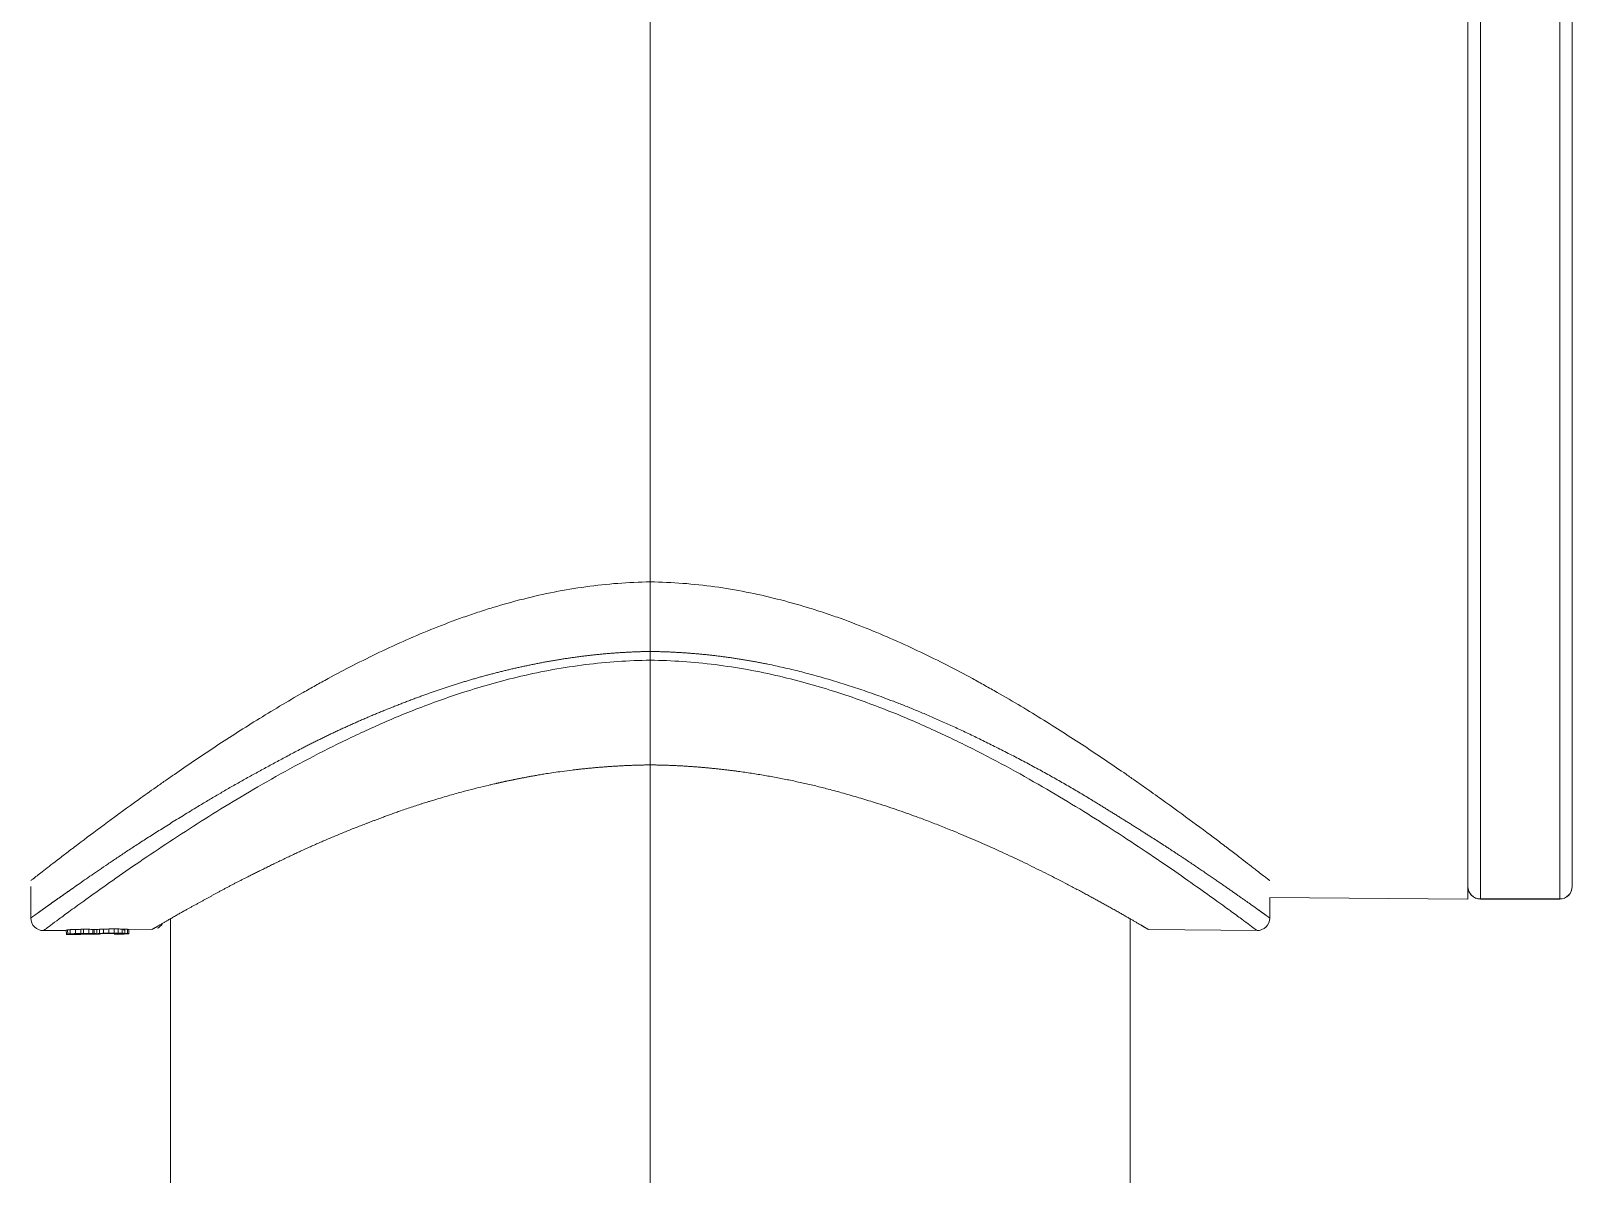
# Model space of a CAD drawing. Extents: x 3274 to 6433, y 0 to 2315.
# Drawn here: x 4212.67 to 4249.62, y 904.27 to 931.7 of the extents above; entities that cross this region are included whole.
import ezdxf

# ---------------------------------------------------------------- set-up
doc = ezdxf.new("R2010")
doc.units = 0
doc.header["$LTSCALE"] = 4
doc.header["$MEASUREMENT"] = 0
doc.linetypes.add('CENTER2', pattern=[28.575, 19.05, -3.175, 3.175, -3.175])
doc.layers.add('1', color=7, linetype='CONTINUOUS', true_color=0xffffff)
doc.layers.add('Cneter', color=1, linetype='CENTER2', lineweight=13)

msp = doc.modelspace()

# ---------------------------------------------------------------- linework, layer by layer
at = {"layer": '1', "color": 7, "linetype": 'Continuous', "lineweight": 18}
for p, q in [((4247.117, 910.87), (4247.117, 950.875)), ((4249.617, 911.178), (4249.617, 950.572)), ((4227.517, 914.089), (4227.517, 916.6)), ((4212.667, 911.17), (4212.667, 910.416)), ((4247.117, 910.87), (4242.367, 910.911)), ((4242.367, 910.416), (4242.367, 910.911)), ((4247.417, 910.874), (4247.417, 910.873)), ((4247.417, 910.872), (4249.317, 910.872)), ((4249.617, 911.174), (4249.617, 911.178)), ((4212.967, 910.116), (4213.517, 910.121)), ((4213.518, 910.026), (4213.517, 910.126)), ((4213.518, 910.025), (4213.517, 910.125)), ((4213.55, 910.033), (4213.549, 910.133)), ((4213.868, 910.146), (4213.869, 910.046)), ((4213.932, 910.047), (4213.932, 910.147)), ((4214.06, 910.047), (4214.059, 910.147)), ((4214.188, 910.03), (4214.187, 910.13)), ((4214.316, 910.048), (4214.314, 910.147)), ((4214.411, 910.051), (4214.41, 910.151)), ((4214.538, 910.154), (4214.539, 910.054)), ((4214.666, 910.055), (4214.666, 910.155)), ((4214.762, 910.054), (4214.762, 910.154)), ((4214.858, 910.052), (4214.857, 910.152)), ((4214.878, 910.133), (4214.921, 910.133)), ((4214.985, 910.045), (4214.985, 910.145)), ((4215.018, 910.042), (4215.017, 910.142)), ((4215.017, 910.134), (4215.569, 910.139)), ((4215.017, 910.134), (4215.018, 910.088)), ((4216.017, 910.39), (4216.017, 520.773)), ((4239.017, 520.729), (4239.017, 910.396)), ((4239.464, 910.139), (4242.067, 910.116)), ((4213.677, 910.023), (4213.869, 910.024)), ((4213.709, 910.024), (4213.709, 910.033)), ((4213.773, 910.024), (4213.773, 910.037)), ((4213.869, 910.024), (4213.868, 910.04)), ((4213.869, 910.024), (4213.868, 910.04)), ((4213.869, 910.04), (4213.869, 910.028)), ((4213.932, 910.04), (4213.869, 910.04)), ((4213.932, 910.028), (4213.932, 910.04)), ((4214.06, 910.03), (4214.06, 910.039)), ((4214.156, 910.032), (4214.156, 910.035)), ((4214.315, 910.031), (4214.188, 910.03)), ((4214.666, 910.048), (4214.539, 910.047)), ((4214.666, 910.031), (4214.879, 910.033)), ((4214.794, 910.033), (4214.794, 910.046)), ((4214.826, 910.033), (4214.826, 910.044)), ((4214.858, 910.036), (4214.858, 910.04))]:
    msp.add_line(p, q, dxfattribs=at)
at = {"layer": '1', "color": 7, "linetype": 'Continuous', "lineweight": 13}
for p, q in [((4247.417, 950.872), (4247.417, 910.874)), ((4249.317, 910.878), (4249.317, 950.872)), ((4227.517, 916.81), (4227.517, 918.479)), ((4247.417, 910.874), (4249.317, 910.874)), ((4249.317, 910.874), (4249.317, 910.878))]:
    msp.add_line(p, q, dxfattribs=at)
at = {"layer": '1', "color": 7, "linetype": 'Continuous', "lineweight": 18}
for centre, start, end in [((4247.417, 911.172), 180, 270), ((4249.317, 911.172), 270, 0), ((4212.967, 910.416), 180, 270.4997), ((4242.067, 910.416), 269.5003, 0)]:
    msp.add_arc(centre, 0.3, start, end, dxfattribs=at)
at = {"layer": '1', "color": 7, "linetype": 'Continuous', "lineweight": 13}
for centre, major_axis, start_param, end_param in [((4247.417, 911.174), (0.3, 0), 3.141593, 4.712389), ((4249.317, 911.174), (-0.3, 0), 1.570796, 3.141593)]:
    msp.add_ellipse(centre, major_axis=major_axis, ratio=0.999903, start_param=start_param, end_param=end_param, dxfattribs=at)
at = {"layer": '1', "color": 7, "linetype": 'Continuous', "lineweight": 18}
for centre, major_axis, ratio, start_param, end_param in [((4213.344, 931.27), (-0.103, 21.149), 0.145693, 3.164309, 3.174654), ((4213.348, 931.269), (0.266, 21.151), 0.509016, 3.184943, 3.190874), ((4210.412, 932.24), (88.107, 0.952), 0.251326, 4.747458, 4.748908), ((4211.147, 928.652), (-80.749, 0.888), 0.228917, 1.607806, 1.609391), ((4213.508, 930.715), (-31.859, 1.713), 0.643693, 1.622675, 1.625674), ((4214.068, 931.265), (0.183, 21.14), 0.407269, 3.18416, 3.19155), ((4213.755, 931.021), (32.076, 1.416), 0.65028, 4.701136, 4.704116), ((4209.694, 941.309), (104.636, 0.75), 0.298356, 4.755335, 4.756559), ((4212.894, 930.274), (-63.094, 1.103), 0.318467, 1.604436, 1.605959), ((4214.182, 931.699), (-32.596, 1.903), 0.65872, 1.62702, 1.629952), ((4214.617, 931.453), (-1.411, 21.294), 0.673608, 3.060185, 3.064595), ((4214.721, 931.241), (-0.763, 21.1), 0.508547, 3.089161, 3.095104), ((4214.804, 931.286), (-0.367, 21.15), 0.254135, 3.106899, 3.112799), ((4213.344, 931.271), (-0.103, 21.25), 0.14569, 3.164322, 3.174682), ((4213.344, 931.278), (-0.234, 21.256), 0.145383, 3.122057, 3.132413), ((4213.348, 931.247), (0.268, 21.228), 0.509288, 3.185013, 3.190923), ((4213.348, 931.283), (-0.337, 21.26), 0.509219, 3.12912, 3.13502), ((4213.5, 931.266), (-0.07, 21.245), 0.203893, 3.166347, 3.17375), ((4213.5, 931.28), (-0.257, 21.257), 0.203574, 3.123181, 3.13058), ((4213.47, 931.288), (0.544, 21.266), 0.678175, 3.195906, 3.200339), ((4213.474, 931.348), (-0.552, 21.321), 0.677823, 3.119647, 3.124069), ((4212.098, 921.172), (62.647, 0.967), 0.178038, 4.735861, 4.737902), ((4208.827, 942.372), (-107.056, 1.162), 0.301964, 1.619992, 1.621187), ((4213.188, 931.78), (32.83, 1.179), 0.66209, 4.706442, 4.709354), ((4213.212, 930.927), (-32.218, 0.358), 0.648711, 1.595418, 1.598385), ((4210.855, 930.472), (-85.039, 1.011), 0.239898, 1.609845, 1.611346), ((4213.045, 931.175), (-43.196, 1.145), 0.488652, 1.604278, 1.607231), ((4210.541, 932.489), (89.12, 0.33), 0.252347, 4.749513, 4.750945), ((4213.493, 931.171), (-32.361, 1.783), 0.650746, 1.624142, 1.627109), ((4213.724, 930.743), (-19.268, 9.748), 0.94841, 2.033874, 2.036877), ((4213.521, 930.194), (31.632, 0.556), 0.637591, 4.718208, 4.721244), ((4214.067, 931.278), (0.184, 21.253), 0.407143, 3.184145, 3.191545), ((4214.141, 931.283), (-0.087, 21.256), 0.169882, 3.166025, 3.174904), ((4213.77, 930.441), (31.781, 1.393), 0.64125, 4.701443, 4.704459), ((4214.11, 931.168), (0.589, 21.14), 0.679983, 3.199099, 3.203544), ((4212.47, 923.125), (67.895, 1.02), 0.193002, 4.738084, 4.739963), ((4213.562, 930.362), (42.319, 0.948), 0.480365, 4.721699, 4.724715), ((4213.713, 921.119), (-46.891, 0.573), 0.235731, 1.594005, 1.596042), ((4208.819, 1040.781), (-20.376, 129.681), 0.814392, 3.005398, 3.005991), ((4213.78, 930.465), (-42.47, 0.033), 0.481221, 1.592054, 1.593553), ((4214.386, 931.213), (-18.359, 11.97), 0.95142, 2.141943, 2.144902), ((4214.403, 930.243), (-21.1, 0.811), 0.957191, 1.623082, 1.626109), ((4214.225, 930.136), (-31.549, 1.697), 0.634611, 1.62191, 1.624947), ((4214.583, 930.692), (-0.744, 20.653), 0.515312, 3.091534, 3.094532), ((4214.569, 931.973), (-0.151, 21.941), 0.501287, 3.148325, 3.151232), ((4214.649, 931.271), (-0.323, 21.237), 0.203348, 3.107733, 3.115138), ((4214.649, 931.272), (-0.137, 21.24), 0.203859, 3.150918, 3.158321), ((4214.62, 931.231), (-1.425, 21.171), 0.677096, 3.05904, 3.063491), ((4214.611, 931.853), (-0.331, 21.819), 0.670151, 3.137276, 3.14019), ((4214.72, 931.261), (-0.767, 21.22), 0.508306, 3.089205, 3.095101), ((4214.72, 931.29), (-0.164, 21.257), 0.509272, 3.145061, 3.15095), ((4214.804, 931.271), (-0.369, 21.236), 0.254221, 3.106844, 3.11278), ((4214.804, 931.307), (-0.13, 21.273), 0.254584, 3.151099, 3.157028)]:
    msp.add_ellipse(centre, major_axis=major_axis, ratio=ratio, start_param=start_param, end_param=end_param, dxfattribs=at)
for points, knots in [([(4212.667, 911.314), (4212.667, 911.314), (4212.673, 911.319), (4212.693, 911.334), (4212.701, 911.341), (4212.716, 911.353), (4212.722, 911.357), (4212.733, 911.366), (4212.739, 911.371), (4212.798, 911.417), (4212.876, 911.477), (4213.08, 911.636), (4213.206, 911.733), (4213.429, 911.905), (4213.51, 911.966), (4213.618, 912.049), (4213.64, 912.065), (4213.684, 912.099), (4213.752, 912.151), (4213.823, 912.204), (4214.064, 912.386), (4214.277, 912.546), (4214.738, 912.887), (4214.987, 913.068), (4215.387, 913.356), (4215.594, 913.503), (4215.811, 913.656), (4215.921, 913.733), (4215.958, 913.759), (4216.033, 913.81), (4216.07, 913.836), (4216.409, 914.071), (4216.724, 914.285), (4217.383, 914.719), (4217.725, 914.94), (4218.44, 915.383), (4218.812, 915.606), (4219.296, 915.883), (4219.394, 915.938), (4219.591, 916.048), (4219.691, 916.103), (4219.991, 916.266), (4220.396, 916.48), (4220.814, 916.688), (4221.239, 916.891), (4221.454, 916.99), (4221.892, 917.183), (4222.114, 917.277), (4222.566, 917.458), (4222.796, 917.545), (4223.148, 917.67), (4223.266, 917.71), (4223.444, 917.769), (4223.504, 917.789), (4223.625, 917.827), (4223.685, 917.846), (4223.987, 917.938), (4224.23, 918.006), (4224.965, 918.192), (4225.463, 918.291), (4226.477, 918.431), (4226.992, 918.472), (4227.517, 918.479)], [0, 0, 0, 0, 0.03125, 0.03125, 0.046875, 0.046875, 0.054688, 0.054688, 0.0625, 0.0625, 0.125, 0.125, 0.1875, 0.1875, 0.21875, 0.21875, 0.226563, 0.226563, 0.234375, 0.25, 0.25, 0.3125, 0.3125, 0.375, 0.375, 0.40625, 0.421875, 0.421875, 0.429688, 0.429688, 0.4375, 0.4375, 0.5, 0.5, 0.5625, 0.5625, 0.625, 0.625, 0.640625, 0.640625, 0.65625, 0.65625, 0.6875, 0.71875, 0.71875, 0.75, 0.75, 0.78125, 0.78125, 0.8125, 0.8125, 0.828125, 0.828125, 0.835938, 0.835938, 0.84375, 0.84375, 0.875, 0.875, 0.9375, 0.9375, 1, 1, 1, 1]), ([(4227.517, 918.479), (4228.041, 918.472), (4228.556, 918.431), (4229.569, 918.292), (4230.067, 918.192), (4230.803, 918.006), (4231.046, 917.938), (4231.347, 917.846), (4231.408, 917.827), (4231.528, 917.789), (4231.588, 917.77), (4231.767, 917.71), (4231.885, 917.67), (4232.236, 917.545), (4232.466, 917.458), (4232.918, 917.277), (4233.14, 917.184), (4233.578, 916.991), (4233.793, 916.892), (4234.217, 916.689), (4234.635, 916.481), (4235.041, 916.267), (4235.341, 916.104), (4235.44, 916.049), (4235.637, 915.939), (4235.735, 915.884), (4236.22, 915.607), (4236.591, 915.384), (4237.306, 914.941), (4237.649, 914.72), (4238.307, 914.286), (4238.622, 914.073), (4238.961, 913.838), (4238.999, 913.812), (4239.073, 913.76), (4239.11, 913.734), (4239.22, 913.657), (4239.437, 913.505), (4239.644, 913.357), (4240.044, 913.07), (4240.293, 912.888), (4240.755, 912.547), (4240.967, 912.388), (4241.209, 912.206), (4241.279, 912.152), (4241.347, 912.101), (4241.392, 912.067), (4241.414, 912.05), (4241.522, 911.968), (4241.602, 911.906), (4241.826, 911.734), (4241.951, 911.637), (4242.154, 911.48), (4242.232, 911.419), (4242.311, 911.357), (4242.331, 911.341), (4242.349, 911.328), (4242.352, 911.326), (4242.357, 911.321), (4242.359, 911.32), (4242.364, 911.316), (4242.366, 911.314), (4242.367, 911.314), (4242.367, 911.314), (4242.367, 911.314)], [0, 0, 0, 0, 0.062429, 0.062429, 0.124858, 0.124858, 0.156072, 0.156072, 0.163876, 0.163876, 0.171679, 0.171679, 0.187286, 0.187286, 0.218501, 0.218501, 0.249715, 0.249715, 0.280929, 0.280929, 0.312144, 0.343358, 0.343358, 0.358965, 0.358965, 0.374573, 0.374573, 0.437001, 0.437001, 0.49943, 0.49943, 0.561859, 0.561859, 0.569662, 0.569662, 0.577466, 0.577466, 0.593073, 0.624288, 0.624288, 0.686716, 0.686716, 0.749145, 0.749145, 0.764752, 0.772556, 0.772556, 0.78036, 0.78036, 0.811574, 0.811574, 0.874003, 0.874003, 0.936431, 0.936431, 0.967646, 0.967646, 0.975449, 0.975449, 0.983253, 0.983253, 0.99886, 0.99886, 1, 1, 1, 1]), ([(4212.667, 910.416), (4212.667, 910.416), (4212.667, 910.416), (4212.667, 910.417), (4212.668, 910.417), (4212.668, 910.417), (4212.669, 910.418), (4212.67, 910.419), (4212.672, 910.42), (4212.673, 910.421), (4212.675, 910.422), (4212.677, 910.424), (4212.679, 910.425), (4212.682, 910.427), (4212.684, 910.429), (4212.687, 910.431), (4212.69, 910.433), (4212.693, 910.436), (4212.697, 910.438), (4212.7, 910.441), (4212.704, 910.444), (4212.708, 910.447), (4212.713, 910.45), (4212.717, 910.453), (4212.722, 910.457), (4212.727, 910.46), (4212.732, 910.464), (4212.737, 910.468), (4212.743, 910.472), (4212.749, 910.476), (4212.755, 910.48), (4212.761, 910.485), (4212.767, 910.49), (4212.774, 910.494), (4212.781, 910.499), (4212.788, 910.504), (4212.795, 910.51), (4212.803, 910.515), (4212.81, 910.521), (4212.818, 910.526), (4212.827, 910.532), (4212.835, 910.538), (4212.844, 910.545), (4212.852, 910.551), (4212.861, 910.557), (4212.871, 910.564), (4212.88, 910.571), (4212.89, 910.578), (4212.9, 910.585), (4212.91, 910.592), (4212.92, 910.6), (4212.931, 910.607), (4212.942, 910.615), (4212.953, 910.623), (4212.964, 910.631), (4212.975, 910.639), (4212.987, 910.647), (4212.999, 910.656), (4213.011, 910.664), (4213.024, 910.673), (4213.036, 910.682), (4213.049, 910.691), (4213.062, 910.7), (4213.075, 910.71), (4213.089, 910.719), (4213.102, 910.729), (4213.116, 910.739), (4213.13, 910.749), (4213.145, 910.759), (4213.159, 910.769), (4213.174, 910.78), (4213.189, 910.79), (4213.204, 910.801), (4213.22, 910.812), (4213.235, 910.823), (4213.251, 910.834), (4213.268, 910.846), (4213.284, 910.857), (4213.3, 910.869), (4213.317, 910.881), (4213.334, 910.893), (4213.352, 910.905), (4213.369, 910.917), (4213.387, 910.93), (4213.405, 910.942), (4213.423, 910.955), (4213.441, 910.968), (4213.46, 910.981), (4213.479, 910.994), (4213.498, 911.008), (4213.517, 911.021), (4213.537, 911.035), (4213.556, 911.049), (4213.576, 911.063), (4213.597, 911.077), (4213.617, 911.091), (4213.638, 911.106), (4213.697, 911.147), (4213.801, 911.22), (4213.957, 911.329), (4214.127, 911.447), (4214.312, 911.575), (4214.513, 911.712), (4214.73, 911.858), (4214.964, 912.014), (4215.216, 912.179), (4215.486, 912.353), (4215.774, 912.536), (4216.082, 912.729), (4216.41, 912.931), (4216.678, 913.095), (4216.877, 913.214), (4217, 913.287), (4217.124, 913.36), (4217.249, 913.433), (4217.376, 913.507), (4217.504, 913.58), (4217.634, 913.654), (4217.765, 913.728), (4217.897, 913.802), (4218.031, 913.876), (4218.166, 913.95), (4218.302, 914.025), (4218.44, 914.099), (4218.578, 914.174), (4218.718, 914.249), (4218.86, 914.324), (4219.002, 914.399), (4219.129, 914.466), (4219.239, 914.523), (4219.333, 914.572), (4219.427, 914.619), (4219.522, 914.667), (4219.617, 914.714), (4219.713, 914.761), (4219.809, 914.808), (4219.906, 914.854), (4220.003, 914.9), (4220.101, 914.945), (4220.199, 914.99), (4220.298, 915.035), (4220.397, 915.079), (4220.497, 915.124), (4220.597, 915.167), (4220.697, 915.211), (4220.798, 915.254), (4220.9, 915.297), (4221.002, 915.339), (4221.104, 915.381), (4221.206, 915.423), (4221.309, 915.464), (4221.413, 915.505), (4221.517, 915.546), (4221.621, 915.587), (4221.726, 915.627), (4221.831, 915.666), (4221.936, 915.706), (4222.039, 915.744), (4222.139, 915.78), (4222.236, 915.815), (4222.333, 915.849), (4222.43, 915.882), (4222.527, 915.915), (4222.625, 915.947), (4222.722, 915.979), (4222.819, 916.01), (4222.916, 916.041), (4223.013, 916.071), (4223.11, 916.1), (4223.207, 916.129), (4223.303, 916.157), (4223.4, 916.185), (4223.497, 916.212), (4223.594, 916.238), (4223.69, 916.264), (4223.787, 916.289), (4223.883, 916.314), (4223.979, 916.338), (4224.075, 916.361), (4224.172, 916.384), (4224.268, 916.406), (4224.363, 916.428), (4224.459, 916.449), (4224.555, 916.469), (4224.65, 916.489), (4224.745, 916.508), (4224.841, 916.527), (4224.936, 916.545), (4225.03, 916.563), (4225.125, 916.579), (4225.22, 916.596), (4225.314, 916.611), (4225.408, 916.626), (4225.502, 916.641), (4225.596, 916.655), (4225.69, 916.668), (4225.783, 916.681), (4225.876, 916.693), (4225.969, 916.705), (4226.062, 916.716), (4226.155, 916.726), (4226.247, 916.736), (4226.34, 916.745), (4226.432, 916.753), (4226.523, 916.761), (4226.615, 916.769), (4226.706, 916.775), (4226.797, 916.782), (4226.888, 916.787), (4226.979, 916.792), (4227.069, 916.797), (4227.159, 916.8), (4227.249, 916.804), (4227.338, 916.806), (4227.428, 916.808), (4227.487, 916.809), (4227.517, 916.81)], [0, 0, 0, 0, 0.002296, 0.004593, 0.006891, 0.009191, 0.011492, 0.013794, 0.016098, 0.018404, 0.02071, 0.023019, 0.025329, 0.02764, 0.029953, 0.032267, 0.034583, 0.0369, 0.039219, 0.04154, 0.043862, 0.046186, 0.048511, 0.050838, 0.053167, 0.055497, 0.057829, 0.060163, 0.062499, 0.064836, 0.067175, 0.069516, 0.071858, 0.074203, 0.076549, 0.078897, 0.081247, 0.083598, 0.085952, 0.088307, 0.090664, 0.093024, 0.095385, 0.097748, 0.100113, 0.10248, 0.104849, 0.10722, 0.109593, 0.111968, 0.114345, 0.116724, 0.119105, 0.121488, 0.123874, 0.126261, 0.12865, 0.131042, 0.133436, 0.135832, 0.13823, 0.14063, 0.143033, 0.145438, 0.147844, 0.150254, 0.152665, 0.155079, 0.157495, 0.159913, 0.162334, 0.164756, 0.167182, 0.169609, 0.172039, 0.174471, 0.176906, 0.179343, 0.181783, 0.184225, 0.186669, 0.189116, 0.191565, 0.194017, 0.196471, 0.198927, 0.201387, 0.203848, 0.206312, 0.208779, 0.211249, 0.21372, 0.216195, 0.218672, 0.221152, 0.223634, 0.226119, 0.228607, 0.24498, 0.261879, 0.279308, 0.297268, 0.315761, 0.33479, 0.354356, 0.374461, 0.395106, 0.416291, 0.438018, 0.460288, 0.483101, 0.490858, 0.498617, 0.506377, 0.514138, 0.521899, 0.529662, 0.537426, 0.545191, 0.552956, 0.560723, 0.568491, 0.57626, 0.58403, 0.591801, 0.599573, 0.607347, 0.615121, 0.622897, 0.627911, 0.632922, 0.637928, 0.64293, 0.647928, 0.652921, 0.657911, 0.662897, 0.667879, 0.672857, 0.677831, 0.682802, 0.687768, 0.692731, 0.69769, 0.702645, 0.707597, 0.712546, 0.71749, 0.722432, 0.727369, 0.732304, 0.737235, 0.742163, 0.747087, 0.752008, 0.756926, 0.761841, 0.766753, 0.771242, 0.775713, 0.780165, 0.784599, 0.789015, 0.793413, 0.797793, 0.802155, 0.806499, 0.810826, 0.815135, 0.819427, 0.823701, 0.827958, 0.832198, 0.836421, 0.840627, 0.844816, 0.848988, 0.853144, 0.857283, 0.861406, 0.865513, 0.869604, 0.873678, 0.877737, 0.88178, 0.885807, 0.889819, 0.893815, 0.897796, 0.901762, 0.905712, 0.909648, 0.913569, 0.917476, 0.921368, 0.925245, 0.929109, 0.932958, 0.936793, 0.940615, 0.944423, 0.948217, 0.951998, 0.955766, 0.95952, 0.963262, 0.966991, 0.970707, 0.974411, 0.978102, 0.981781, 0.985448, 0.989104, 0.992747, 0.996379, 1, 1, 1, 1]), ([(4227.517, 916.6), (4227.517, 916.613), (4227.517, 916.627), (4227.517, 916.658), (4227.517, 916.674), (4227.517, 916.71), (4227.517, 916.729), (4227.517, 916.769), (4227.517, 916.789), (4227.517, 916.81)], [0, 0, 0, 0, 0.25, 0.25, 0.5, 0.5, 0.75, 0.75, 1, 1, 1, 1]), ([(4227.517, 916.81), (4227.533, 916.809), (4227.565, 916.809), (4227.613, 916.808), (4227.661, 916.807), (4227.71, 916.806), (4227.758, 916.805), (4227.806, 916.803), (4227.855, 916.802), (4227.903, 916.8), (4227.951, 916.798), (4228, 916.796), (4228.048, 916.794), (4228.097, 916.791), (4228.145, 916.789), (4228.193, 916.786), (4228.242, 916.783), (4228.29, 916.78), (4228.339, 916.777), (4228.387, 916.773), (4228.436, 916.77), (4228.484, 916.766), (4228.533, 916.762), (4228.581, 916.758), (4228.63, 916.754), (4228.679, 916.75), (4228.727, 916.745), (4228.776, 916.74), (4228.824, 916.736), (4228.873, 916.731), (4228.922, 916.725), (4228.97, 916.72), (4229.019, 916.715), (4229.067, 916.709), (4229.116, 916.703), (4229.165, 916.697), (4229.213, 916.691), (4229.262, 916.685), (4229.311, 916.678), (4229.359, 916.672), (4229.408, 916.665), (4229.457, 916.658), (4229.505, 916.651), (4229.554, 916.644), (4229.602, 916.636), (4229.651, 916.629), (4229.7, 916.621), (4229.748, 916.613), (4229.797, 916.605), (4229.846, 916.597), (4229.894, 916.588), (4229.943, 916.58), (4229.992, 916.571), (4230.04, 916.562), (4230.089, 916.553), (4230.137, 916.544), (4230.186, 916.535), (4230.234, 916.525), (4230.283, 916.515), (4230.443, 916.483), (4230.716, 916.424), (4231.102, 916.331), (4231.494, 916.227), (4231.89, 916.113), (4232.291, 915.988), (4232.696, 915.853), (4233.048, 915.727), (4233.351, 915.613), (4233.609, 915.512), (4233.876, 915.404), (4234.152, 915.287), (4234.436, 915.164), (4234.729, 915.033), (4235.03, 914.894), (4235.337, 914.747), (4235.599, 914.619), (4235.812, 914.512), (4235.977, 914.428), (4236.14, 914.345), (4236.301, 914.261), (4236.461, 914.177), (4236.62, 914.093), (4236.776, 914.009), (4236.931, 913.925), (4237.085, 913.84), (4237.236, 913.755), (4237.386, 913.67), (4237.534, 913.585), (4237.68, 913.5), (4237.825, 913.415), (4237.967, 913.329), (4238.09, 913.254), (4238.195, 913.189), (4238.282, 913.136), (4238.368, 913.083), (4238.453, 913.03), (4238.537, 912.978), (4238.621, 912.926), (4238.704, 912.875), (4238.787, 912.823), (4238.868, 912.773), (4238.949, 912.722), (4239.029, 912.672), (4239.108, 912.622), (4239.187, 912.573), (4239.265, 912.524), (4239.342, 912.475), (4239.418, 912.427), (4239.493, 912.379), (4239.567, 912.332), (4239.641, 912.285), (4239.714, 912.238), (4239.786, 912.191), (4239.857, 912.145), (4239.928, 912.099), (4239.997, 912.054), (4240.066, 912.009), (4240.133, 911.965), (4240.2, 911.92), (4240.266, 911.876), (4240.348, 911.821), (4240.446, 911.756), (4240.557, 911.681), (4240.664, 911.608), (4240.768, 911.538), (4240.867, 911.47), (4240.964, 911.404), (4241.056, 911.34), (4241.145, 911.279), (4241.231, 911.22), (4241.313, 911.163), (4241.378, 911.117), (4241.429, 911.082), (4241.465, 911.057), (4241.501, 911.032), (4241.536, 911.008), (4241.57, 910.984), (4241.603, 910.96), (4241.636, 910.937), (4241.668, 910.915), (4241.699, 910.893), (4241.73, 910.871), (4241.76, 910.851), (4241.789, 910.83), (4241.817, 910.81), (4241.845, 910.791), (4241.872, 910.772), (4241.898, 910.753), (4241.923, 910.735), (4241.948, 910.718), (4241.972, 910.701), (4241.995, 910.684), (4242.018, 910.668), (4242.039, 910.653), (4242.061, 910.638), (4242.081, 910.623), (4242.101, 910.609), (4242.119, 910.595), (4242.138, 910.582), (4242.155, 910.57), (4242.172, 910.558), (4242.188, 910.546), (4242.203, 910.535), (4242.218, 910.525), (4242.232, 910.514), (4242.245, 910.505), (4242.258, 910.496), (4242.27, 910.487), (4242.281, 910.479), (4242.291, 910.471), (4242.301, 910.464), (4242.31, 910.458), (4242.319, 910.451), (4242.326, 910.446), (4242.333, 910.441), (4242.34, 910.436), (4242.346, 910.432), (4242.351, 910.428), (4242.355, 910.425), (4242.359, 910.422), (4242.361, 910.42), (4242.364, 910.418), (4242.365, 910.417), (4242.366, 910.416), (4242.367, 910.416), (4242.367, 910.416)], [0, 0, 0, 0, 0.001961, 0.003922, 0.005885, 0.007849, 0.009813, 0.011779, 0.013746, 0.015714, 0.017683, 0.019654, 0.021625, 0.023598, 0.025572, 0.027547, 0.029523, 0.031501, 0.03348, 0.03546, 0.037442, 0.039425, 0.041409, 0.043395, 0.045383, 0.047371, 0.049362, 0.051354, 0.053347, 0.055342, 0.057338, 0.059336, 0.061336, 0.063337, 0.06534, 0.067345, 0.069351, 0.071359, 0.073369, 0.075381, 0.077394, 0.07941, 0.081427, 0.083446, 0.085466, 0.087489, 0.089514, 0.09154, 0.093569, 0.095599, 0.097631, 0.099666, 0.101702, 0.103741, 0.105782, 0.107824, 0.109869, 0.111916, 0.113965, 0.116017, 0.132183, 0.148768, 0.16578, 0.183226, 0.201113, 0.219446, 0.238233, 0.249805, 0.261982, 0.274765, 0.288156, 0.302155, 0.316764, 0.331984, 0.347817, 0.364264, 0.373092, 0.381925, 0.390762, 0.399604, 0.408451, 0.417303, 0.426159, 0.435019, 0.443885, 0.452755, 0.46163, 0.47051, 0.479394, 0.488284, 0.497178, 0.506076, 0.511664, 0.51725, 0.522835, 0.528418, 0.534, 0.539581, 0.54516, 0.550738, 0.556315, 0.561891, 0.567466, 0.57304, 0.578613, 0.584184, 0.589755, 0.595325, 0.600894, 0.606462, 0.61203, 0.617597, 0.623163, 0.628728, 0.634293, 0.639858, 0.645421, 0.650985, 0.656547, 0.66211, 0.667672, 0.677673, 0.687594, 0.697436, 0.7072, 0.716885, 0.726492, 0.736023, 0.745476, 0.754853, 0.764154, 0.77338, 0.777863, 0.782336, 0.786801, 0.791256, 0.795703, 0.80014, 0.804569, 0.808988, 0.8134, 0.817802, 0.822196, 0.826581, 0.830958, 0.835326, 0.839687, 0.844039, 0.848383, 0.852718, 0.857046, 0.861366, 0.865678, 0.869982, 0.874279, 0.878568, 0.882849, 0.887123, 0.89139, 0.895649, 0.899901, 0.904146, 0.908384, 0.912615, 0.916839, 0.921056, 0.925266, 0.92947, 0.933667, 0.937858, 0.942042, 0.94622, 0.950392, 0.954558, 0.958717, 0.962871, 0.967019, 0.971161, 0.975297, 0.979428, 0.983553, 0.987673, 0.991787, 0.995896, 1, 1, 1, 1]), ([(4227.517, 914.089), (4227.517, 914.088), (4227.516, 914.085), (4227.516, 914.08), (4227.516, 914.075), (4227.516, 914.071), (4227.516, 914.066), (4227.516, 914.062), (4227.516, 914.058), (4227.516, 914.054), (4227.515, 914.05), (4227.515, 914.047), (4227.515, 914.044), (4227.515, 914.041), (4227.515, 914.039), (4227.515, 914.037), (4227.515, 914.035), (4227.515, 914.035), (4227.515, 914.034), (4227.515, 914.035), (4227.515, 914.036), (4227.515, 914.038), (4227.515, 914.04), (4227.515, 914.044), (4227.515, 914.048), (4227.515, 914.053), (4227.515, 914.059), (4227.515, 914.066), (4227.515, 914.074), (4227.515, 914.082), (4227.515, 914.092), (4227.515, 914.102), (4227.515, 914.114), (4227.515, 914.126), (4227.515, 914.138), (4227.515, 914.152), (4227.515, 914.166), (4227.515, 914.18), (4227.515, 914.195), (4227.516, 914.21), (4227.516, 914.226), (4227.516, 914.241), (4227.516, 914.257), (4227.516, 914.273), (4227.516, 914.288), (4227.516, 914.304), (4227.517, 914.319), (4227.517, 914.329), (4227.517, 914.334)], [0, 0, 0, 0, 0.012733, 0.025909, 0.03954, 0.053638, 0.068214, 0.083277, 0.098838, 0.114907, 0.131492, 0.148601, 0.16624, 0.184413, 0.203125, 0.222377, 0.242169, 0.262499, 0.28336, 0.304747, 0.326648, 0.34905, 0.371937, 0.395289, 0.419082, 0.443292, 0.467887, 0.492836, 0.518102, 0.543646, 0.569428, 0.595403, 0.621526, 0.647751, 0.674029, 0.700312, 0.726552, 0.752701, 0.778713, 0.804543, 0.830147, 0.855485, 0.880519, 0.905213, 0.929535, 0.953457, 0.976953, 1, 1, 1, 1]), ([(4227.517, 914.089), (4227.501, 914.089), (4227.469, 914.089), (4227.422, 914.088), (4227.374, 914.087), (4227.327, 914.086), (4227.279, 914.085), (4227.232, 914.084), (4227.185, 914.082), (4227.138, 914.081), (4227.09, 914.079), (4227.043, 914.077), (4226.996, 914.075), (4226.949, 914.073), (4226.902, 914.071), (4226.855, 914.069), (4226.808, 914.066), (4226.761, 914.064), (4226.714, 914.061), (4226.667, 914.058), (4226.62, 914.055), (4226.573, 914.052), (4226.526, 914.049), (4226.479, 914.046), (4226.433, 914.042), (4226.386, 914.038), (4226.339, 914.035), (4226.293, 914.031), (4226.246, 914.027), (4226.2, 914.023), (4226.154, 914.019), (4226.107, 914.014), (4226.061, 914.01), (4226.015, 914.005), (4225.968, 914.001), (4225.922, 913.996), (4225.876, 913.991), (4225.83, 913.986), (4225.784, 913.981), (4225.738, 913.976), (4225.693, 913.97), (4225.58, 913.957), (4225.415, 913.936), (4225.21, 913.907), (4225.043, 913.881), (4224.915, 913.861), (4224.824, 913.845), (4224.762, 913.835), (4224.717, 913.826), (4224.675, 913.819), (4224.635, 913.812), (4224.596, 913.804), (4224.557, 913.797), (4224.519, 913.79), (4224.482, 913.783), (4224.446, 913.776), (4224.411, 913.769), (4224.377, 913.762), (4224.344, 913.755), (4224.311, 913.749), (4224.28, 913.742), (4224.249, 913.736), (4224.219, 913.73), (4224.19, 913.724), (4224.161, 913.718), (4224.134, 913.712), (4224.107, 913.707), (4224.082, 913.701), (4224.057, 913.696), (4224.033, 913.691), (4224.009, 913.686), (4223.987, 913.681), (4223.965, 913.676), (4223.945, 913.672), (4223.925, 913.667), (4223.905, 913.663), (4223.887, 913.659), (4223.87, 913.655), (4223.853, 913.651), (4223.837, 913.648), (4223.81, 913.642), (4223.753, 913.629), (4223.648, 913.604), (4223.488, 913.566), (4223.275, 913.513), (4223.01, 913.444), (4222.695, 913.356), (4222.454, 913.285), (4222.297, 913.237), (4222.235, 913.218), (4222.149, 913.192), (4222.059, 913.163), (4221.944, 913.127), (4221.821, 913.086), (4221.675, 913.037), (4221.542, 912.991), (4221.423, 912.949), (4221.318, 912.911), (4221.218, 912.875), (4221.123, 912.84), (4221.034, 912.807), (4220.949, 912.775), (4220.869, 912.745), (4220.794, 912.716), (4220.724, 912.689), (4220.658, 912.664), (4220.597, 912.64), (4220.514, 912.608), (4220.406, 912.565), (4220.274, 912.513), (4220.144, 912.46), (4220.016, 912.406), (4219.889, 912.353), (4219.763, 912.3), (4219.639, 912.246), (4219.517, 912.193), (4219.397, 912.139), (4219.278, 912.086), (4219.161, 912.032), (4219.046, 911.979), (4218.932, 911.926), (4218.816, 911.871), (4218.699, 911.814), (4218.581, 911.758), (4218.467, 911.702), (4218.358, 911.649), (4218.253, 911.597), (4218.151, 911.547), (4218.054, 911.499), (4217.961, 911.453), (4217.877, 911.411), (4217.801, 911.373), (4217.732, 911.338), (4217.662, 911.302), (4217.593, 911.267), (4217.524, 911.231), (4217.455, 911.194), (4217.386, 911.158), (4217.318, 911.121), (4217.25, 911.085), (4217.182, 911.048), (4217.117, 911.012), (4217.055, 910.978), (4216.993, 910.944), (4216.931, 910.91), (4216.868, 910.876), (4216.804, 910.841), (4216.74, 910.805), (4216.675, 910.77), (4216.61, 910.734), (4216.544, 910.698), (4216.479, 910.663), (4216.424, 910.633), (4216.378, 910.607), (4216.34, 910.586), (4216.301, 910.564), (4216.26, 910.541), (4216.218, 910.518), (4216.175, 910.493), (4216.132, 910.468), (4216.088, 910.442), (4216.044, 910.416), (4216, 910.39), (4215.962, 910.368), (4215.929, 910.348), (4215.902, 910.332), (4215.873, 910.315), (4215.845, 910.299), (4215.817, 910.282), (4215.789, 910.266), (4215.761, 910.25), (4215.735, 910.235), (4215.709, 910.22), (4215.684, 910.206), (4215.664, 910.195), (4215.648, 910.186), (4215.637, 910.18), (4215.626, 910.173), (4215.616, 910.168), (4215.607, 910.163), (4215.599, 910.158), (4215.592, 910.154), (4215.586, 910.151), (4215.581, 910.147), (4215.577, 910.145), (4215.573, 910.143), (4215.571, 910.141), (4215.569, 910.14), (4215.569, 910.139), (4215.569, 910.139), (4215.569, 910.139)], [0, 0, 0, 0, 0.002448, 0.004895, 0.007339, 0.009782, 0.012224, 0.014664, 0.017103, 0.019541, 0.021979, 0.024415, 0.02685, 0.029285, 0.03172, 0.034153, 0.036586, 0.039018, 0.041449, 0.04388, 0.046309, 0.048737, 0.051164, 0.05359, 0.056015, 0.058438, 0.06086, 0.063281, 0.0657, 0.068119, 0.070536, 0.072952, 0.075367, 0.07778, 0.080193, 0.082604, 0.085014, 0.087423, 0.089831, 0.092238, 0.094644, 0.097049, 0.109929, 0.120804, 0.129674, 0.136538, 0.141395, 0.144246, 0.146517, 0.148744, 0.150926, 0.153062, 0.155154, 0.1572, 0.159202, 0.161158, 0.16307, 0.164936, 0.166758, 0.168534, 0.170266, 0.171953, 0.173594, 0.175191, 0.176743, 0.178249, 0.179711, 0.181128, 0.1825, 0.183827, 0.185109, 0.186346, 0.187538, 0.188685, 0.189787, 0.190844, 0.191856, 0.192823, 0.193745, 0.194622, 0.195454, 0.198242, 0.204114, 0.213072, 0.225116, 0.240247, 0.258468, 0.279779, 0.282756, 0.286449, 0.29086, 0.298127, 0.302684, 0.311695, 0.32066, 0.329576, 0.336511, 0.343157, 0.349515, 0.355584, 0.361365, 0.366858, 0.372062, 0.376977, 0.381604, 0.385942, 0.389992, 0.393753, 0.402692, 0.411627, 0.420559, 0.429487, 0.43841, 0.44733, 0.456246, 0.465158, 0.474066, 0.482969, 0.491868, 0.500762, 0.509652, 0.518537, 0.528435, 0.538105, 0.547548, 0.556763, 0.56575, 0.57451, 0.583043, 0.591349, 0.599428, 0.605766, 0.61221, 0.618761, 0.625418, 0.632182, 0.639052, 0.646029, 0.653112, 0.660302, 0.667598, 0.674999, 0.681757, 0.688739, 0.695945, 0.703376, 0.711031, 0.718911, 0.727016, 0.735347, 0.743903, 0.752685, 0.761694, 0.766803, 0.772315, 0.778231, 0.784549, 0.791271, 0.798396, 0.805924, 0.813855, 0.822189, 0.830926, 0.840065, 0.846082, 0.852391, 0.858992, 0.865887, 0.873075, 0.880555, 0.88833, 0.896398, 0.904759, 0.913415, 0.922365, 0.927608, 0.932841, 0.938065, 0.943279, 0.948484, 0.95368, 0.958866, 0.964042, 0.969208, 0.974365, 0.979512, 0.984649, 0.989776, 0.994893, 1, 1, 1, 1]), ([(4227.517, 914.089), (4227.532, 914.089), (4227.563, 914.089), (4227.608, 914.088), (4227.654, 914.087), (4227.7, 914.086), (4227.746, 914.085), (4227.792, 914.084), (4227.838, 914.083), (4227.884, 914.081), (4227.93, 914.08), (4227.976, 914.078), (4228.022, 914.076), (4228.068, 914.074), (4228.114, 914.072), (4228.159, 914.07), (4228.205, 914.068), (4228.251, 914.065), (4228.297, 914.063), (4228.343, 914.06), (4228.389, 914.057), (4228.435, 914.054), (4228.48, 914.051), (4228.526, 914.048), (4228.572, 914.044), (4228.618, 914.041), (4228.664, 914.037), (4228.71, 914.034), (4228.755, 914.03), (4228.801, 914.026), (4228.847, 914.022), (4228.893, 914.018), (4228.939, 914.013), (4228.984, 914.009), (4229.03, 914.004), (4229.076, 914), (4229.122, 913.995), (4229.168, 913.99), (4229.213, 913.985), (4229.259, 913.98), (4229.305, 913.974), (4229.351, 913.969), (4229.396, 913.963), (4229.442, 913.958), (4229.488, 913.952), (4229.534, 913.946), (4229.579, 913.94), (4229.717, 913.921), (4229.944, 913.888), (4230.26, 913.837), (4230.572, 913.781), (4230.88, 913.72), (4231.184, 913.654), (4231.485, 913.584), (4231.745, 913.518), (4231.965, 913.46), (4232.15, 913.409), (4232.335, 913.356), (4232.521, 913.302), (4232.708, 913.245), (4232.92, 913.18), (4233.154, 913.105), (4233.407, 913.02), (4233.652, 912.936), (4233.912, 912.842), (4234.192, 912.737), (4234.494, 912.619), (4234.775, 912.505), (4235.032, 912.399), (4235.262, 912.302), (4235.484, 912.205), (4235.799, 912.065), (4236.2, 911.881), (4236.67, 911.655), (4237.11, 911.436), (4237.422, 911.275), (4237.628, 911.167), (4237.746, 911.104), (4237.859, 911.044), (4237.97, 910.984), (4238.076, 910.926), (4238.179, 910.87), (4238.279, 910.815), (4238.375, 910.762), (4238.467, 910.711), (4238.563, 910.658), (4238.66, 910.604), (4238.757, 910.549), (4238.848, 910.497), (4238.933, 910.448), (4239.012, 910.403), (4239.084, 910.361), (4239.151, 910.322), (4239.211, 910.287), (4239.254, 910.262), (4239.282, 910.246), (4239.299, 910.236), (4239.315, 910.226), (4239.331, 910.217), (4239.345, 910.209), (4239.359, 910.201), (4239.371, 910.193), (4239.383, 910.186), (4239.395, 910.18), (4239.405, 910.174), (4239.414, 910.168), (4239.423, 910.163), (4239.431, 910.159), (4239.438, 910.154), (4239.444, 910.151), (4239.449, 910.148), (4239.454, 910.145), (4239.458, 910.143), (4239.461, 910.141), (4239.463, 910.14), (4239.464, 910.139), (4239.464, 910.139), (4239.464, 910.139)], [0, 0, 0, 0, 0.002369, 0.004738, 0.007106, 0.009475, 0.011844, 0.014213, 0.016582, 0.018951, 0.02132, 0.02369, 0.02606, 0.02843, 0.030801, 0.033172, 0.035544, 0.037917, 0.04029, 0.042664, 0.045038, 0.047414, 0.04979, 0.052168, 0.054546, 0.056925, 0.059306, 0.061688, 0.06407, 0.066455, 0.06884, 0.071227, 0.073615, 0.076005, 0.078396, 0.080789, 0.083183, 0.085579, 0.087977, 0.090377, 0.092778, 0.095181, 0.097587, 0.099994, 0.102403, 0.104815, 0.107228, 0.109644, 0.126577, 0.143447, 0.16027, 0.177061, 0.193837, 0.210614, 0.227409, 0.237904, 0.248536, 0.25931, 0.270227, 0.28129, 0.292503, 0.308274, 0.323781, 0.339034, 0.354042, 0.373382, 0.393452, 0.414268, 0.430677, 0.446912, 0.462981, 0.478892, 0.516859, 0.555612, 0.594358, 0.632201, 0.644306, 0.656397, 0.668478, 0.680551, 0.692621, 0.70469, 0.716762, 0.728841, 0.740929, 0.753031, 0.767775, 0.782497, 0.797205, 0.811906, 0.826608, 0.841318, 0.856043, 0.87079, 0.885567, 0.890807, 0.896041, 0.901269, 0.906492, 0.91171, 0.916924, 0.922133, 0.927339, 0.932541, 0.937739, 0.942935, 0.948129, 0.95332, 0.958509, 0.963697, 0.968884, 0.97407, 0.979255, 0.984441, 0.989626, 0.994813, 1, 1, 1, 1]), ([(4213.74, 910.144), (4213.719, 910.143), (4213.698, 910.142), (4213.655, 910.14), (4213.634, 910.139), (4213.612, 910.138)], [0, 0, 0, 0, 0.499819, 0.499819, 1, 1, 1, 1]), ([(4214.251, 910.141), (4214.235, 910.141), (4214.219, 910.142), (4214.187, 910.143), (4214.171, 910.144), (4214.155, 910.145)], [0, 0, 0, 0, 0.500569, 0.500569, 1, 1, 1, 1]), ([(4215.826, 910.288), (4215.813, 910.265), (4215.778, 910.22), (4215.733, 910.187), (4215.705, 910.173)], [0, 0, 0, 0, 0.459553, 1, 1, 1, 1]), ([(4213.613, 910.038), (4213.635, 910.039), (4213.656, 910.04), (4213.698, 910.042), (4213.72, 910.043), (4213.741, 910.044)], [0, 0, 0, 0, 0.49943, 0.49943, 1, 1, 1, 1]), ([(4214.188, 910.033), (4214.177, 910.034), (4214.166, 910.034), (4214.145, 910.036), (4214.135, 910.037), (4214.124, 910.038)], [0, 0, 0, 0, 0.499995, 0.499995, 1, 1, 1, 1]), ([(4214.156, 910.045), (4214.172, 910.044), (4214.188, 910.043), (4214.22, 910.042), (4214.236, 910.041), (4214.252, 910.041)], [0, 0, 0, 0, 0.500191, 0.500191, 1, 1, 1, 1])]:
    msp.add_open_spline(points, degree=3, knots=knots, dxfattribs=at)
at = {"layer": '1', "color": 7, "linetype": 'Continuous', "lineweight": 13}
for points, knots in [([(4212.969, 910.116), (4212.969, 910.116), (4212.999, 910.139), (4213.129, 910.235), (4213.333, 910.386), (4213.613, 910.592), (4213.987, 910.863), (4214.479, 911.215), (4215.091, 911.642), (4215.791, 912.117), (4216.536, 912.604), (4217.306, 913.086), (4218.113, 913.569), (4218.981, 914.057), (4219.907, 914.54), (4220.878, 915.002), (4221.918, 915.441), (4223.089, 915.863), (4224.443, 916.245), (4225.945, 916.52), (4226.997, 916.594), (4227.517, 916.6)], [0, 0, 0, 0, 0.049059, 0.09573, 0.141308, 0.186087, 0.234033, 0.287936, 0.345174, 0.40213, 0.456138, 0.506013, 0.55486, 0.605443, 0.656272, 0.705952, 0.755405, 0.8087, 0.869563, 0.935539, 1, 1, 1, 1]), ([(4227.517, 916.6), (4228.037, 916.594), (4229.088, 916.52), (4230.59, 916.245), (4231.944, 915.863), (4233.116, 915.441), (4234.155, 915.002), (4235.126, 914.54), (4236.053, 914.057), (4236.92, 913.569), (4237.728, 913.086), (4238.498, 912.604), (4239.242, 912.117), (4239.942, 911.642), (4240.554, 911.215), (4241.046, 910.863), (4241.42, 910.592), (4241.7, 910.386), (4241.904, 910.235), (4242.034, 910.139), (4242.064, 910.116), (4242.064, 910.116)], [0, 0, 0, 0, 0.064461, 0.130437, 0.1913, 0.244595, 0.294048, 0.343728, 0.394557, 0.44514, 0.493987, 0.543862, 0.59787, 0.654826, 0.712064, 0.765967, 0.813913, 0.858692, 0.90427, 0.950941, 1, 1, 1, 1])]:
    msp.add_open_spline(points, degree=3, knots=knots, dxfattribs=at)
at = {"layer": '1', "color": 7, "linetype": 'Continuous', "lineweight": 18}
for points, degree in [([(4213.517, 910.125), (4213.517, 910.125), (4213.517, 910.126), (4213.517, 910.126)], 3), ([(4213.613, 910.038), (4213.613, 910.071), (4213.613, 910.104), (4213.612, 910.138)], 3), ([(4213.741, 910.044), (4213.741, 910.077), (4213.74, 910.111), (4213.74, 910.144)], 3), ([(4213.932, 910.147), (4213.91, 910.147), (4213.889, 910.147), (4213.868, 910.146)], 3), ([(4214.156, 910.045), (4214.156, 910.078), (4214.155, 910.111), (4214.155, 910.145)], 3), ([(4214.252, 910.041), (4214.251, 910.074), (4214.251, 910.108), (4214.251, 910.141)], 3), ([(4214.666, 910.155), (4214.623, 910.154), (4214.581, 910.154), (4214.538, 910.154)], 3), ([(4214.922, 910.049), (4214.921, 910.149)], 1), ([(4215.018, 910.088), (4215.018, 910.079), (4215.018, 910.063), (4215.018, 910.046), (4215.018, 910.04), (4215.018, 910.038)], 3), ([(4213.518, 910.026), (4213.518, 910.026), (4213.518, 910.025), (4213.518, 910.025)], 3), ([(4213.677, 910.023), (4213.656, 910.022), (4213.635, 910.022), (4213.613, 910.022)], 3), ([(4213.677, 910.026), (4213.677, 910.027), (4213.677, 910.027), (4213.677, 910.028)], 3), ([(4213.869, 910.046), (4213.89, 910.047), (4213.911, 910.047), (4213.932, 910.047)], 3), ([(4213.869, 910.028), (4213.89, 910.028), (4213.911, 910.028), (4213.932, 910.028)], 3), ([(4213.869, 910.024), (4213.869, 910.024), (4213.869, 910.024), (4213.869, 910.024)], 3), ([(4213.869, 910.024), (4213.869, 910.024), (4213.869, 910.024), (4213.869, 910.024)], 3), ([(4214.156, 910.032), (4214.166, 910.032), (4214.177, 910.033), (4214.188, 910.033)], 3), ([(4214.188, 910.033), (4214.188, 910.032), (4214.188, 910.031), (4214.188, 910.03)], 3), ([(4214.315, 910.031), (4214.315, 910.032), (4214.315, 910.033), (4214.315, 910.034)], 3), ([(4214.539, 910.054), (4214.581, 910.054), (4214.624, 910.055), (4214.666, 910.055)], 3), ([(4214.666, 910.031), (4214.666, 910.031), (4214.666, 910.031)], 2), ([(4214.858, 910.04), (4214.858, 910.038), (4214.858, 910.037), (4214.858, 910.036)], 3), ([(4215.018, 910.037), (4215.018, 910.038), (4215.018, 910.039), (4215.018, 910.042)], 3)]:
    msp.add_open_spline(points, degree=degree, dxfattribs=at)
at = {"layer": 'Cneter', "lineweight": 5, "ltscale": 0.5}
msp.add_line((4227.517, 499.825), (4227.517, 1490.513), dxfattribs=at)

doc.saveas('drawing.dxf')
